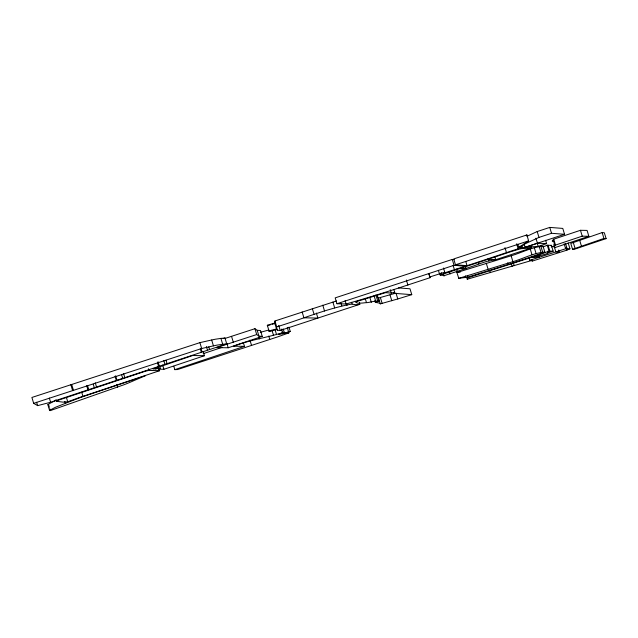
<?xml version="1.0" encoding="UTF-8"?>
<svg xmlns="http://www.w3.org/2000/svg" width="638" height="638" viewBox="0 0 638 638"><rect width="100%" height="100%" fill="white"/><g stroke="black" fill="none" stroke-linecap="round" stroke-linejoin="round"><path stroke-width="0.96" d="M454.16 259.57L452.286 259.419L335.189 297.866L336.952 303.744L346.115 303.999L355.701 301.232A158.383 15.735 -16.7 0 0 365.981 298.185L378.406 294.397A267.091 26.525 -16.7 0 0 395.424 289.062L430.004 277.705L429.007 273.543M355.813 301.814L355.829 302.101A95.692 9.506 -16.7 0 0 355.988 302.452L357.982 303.241L362.44 303.042A84.543 8.398 -16.7 0 0 364.984 302.755C369.801 302.819 374.299 300.514 379.012 301.136L377.249 295.266M352.112 304.095C353.779 304.509 361.14 305.953 359.537 302.54M360.039 304.222L280.226 330.46L277.37 330.261L276.629 329.375L274.763 323.043L274.93 320.978L336.473 300.976M274.93 320.978L276.693 326.855L276.525 328.913L269.1 331.122L269.204 331.585L276.629 329.375M378.573 297.954L377.505 297.22M380.32 303.871L397.769 298.967L396.007 293.097L378.565 298.002L380.32 303.871L378.972 303.002L375.359 302.356L374.793 300.673M552.851 241.666A55.61 5.527 -16.7 0 1 552.301 241.172L552.277 240.845A23 2.281 -16.7 0 1 552.444 240.606L553.026 240.055A24.459 2.432 -16.7 0 0 553.202 239.808L553.72 239.194L580.468 230.294L587.088 230.422L588.85 236.299L554.853 247.632L553.848 244.274M554.821 247.616A55.61 5.527 -16.7 0 1 554.063 247.05L554.039 246.723A23 2.281 -16.7 0 1 554.207 246.483L554.789 245.925A24.459 2.432 -16.7 0 0 554.964 245.678L555.483 245.072L582.231 236.164L588.85 236.299M443.498 268.008L444.75 272.203L444.327 272.944L465.269 266.237L454.049 265.288L336.952 303.744M393.917 289.7L394.675 292.22L393.558 293.281L411.765 294.652L410.003 288.783L398.503 287.913M466.777 277.538L467.279 279.221L467.758 278.12A81.895 8.134 -16.7 0 0 467.574 277.849L532.06 257.186M49.62 410.561L51.327 409.476A64.159 6.372 -16.7 0 1 55.729 407.172L79.814 397.721A123.652 12.281 -16.7 0 1 84.376 396.15L145.624 375.654L133.996 380.559A41.47 4.115 -16.7 0 1 132.138 381.404L129.339 382.601A55.331 5.495 -16.7 0 1 123.924 384.778L50.362 410.585L49.62 410.561L47.858 404.691L49.565 403.607A64.159 6.372 -16.7 0 1 53.967 401.302L55.697 400.489M116.323 380.455L226.737 343.882L224.975 338.004L222.088 338.307A82.302 8.174 -16.7 0 1 221.33 338.339L215.301 339.233A39.723 3.948 -16.7 0 0 212.749 339.751L199.909 342.638L31.9 397.458L33.662 403.336L37.626 405.632L50.609 402.259L116.323 380.455L115.063 376.26M526.908 234.928L453.722 258.94L455.484 264.81L467.024 265.655L474.473 263.263A202.82 20.145 -16.7 0 0 481.554 260.95L512.521 250.614A49.357 4.905 -16.7 0 1 517.075 249.163L518.877 248.27A77.238 7.672 -16.7 0 1 518.742 248.126L518.654 247.759A13.406 1.332 -16.7 0 1 518.957 247.424L528.599 240.853L526.908 234.928L525.919 235.637M528.599 240.853L455.484 264.81M458.69 278.391L512.904 261.668L511.142 255.79L456.896 272.522L458.786 278.375A45.386 4.506 -16.7 0 1 460.7 278.048L464.137 277.642A70.858 7.042 -16.7 0 1 464.823 277.602L467.877 277.107L511.174 263.558L543.783 252.56L544.828 252.058L543.066 246.18L542.236 246.595M439.686 273.383L440.188 275.066L470.828 264.929A248.094 24.643 -16.7 0 0 477.503 262.768L504.514 253.788A95.636 9.498 -16.7 0 1 510.839 251.675L520.688 248.732L531.39 247.943L530.888 246.268M55.937 399.603L56.439 401.278L59.358 399.866L145.273 371.276L148.877 370.399L159.628 370.702L158.87 368.19M526.932 236.291L537.196 231.538L549.765 227.415L562.788 228.412L564.55 234.29L525.098 247.305L521.222 247.887L520.72 246.204M564.55 234.29L551.527 233.293L538.958 237.416L525.265 243.748L520.066 247.472L521.214 247.887M529.046 257.784L529.803 260.304L532.499 261.014L566.911 250.152L569.941 248.804L568.179 242.926M158.176 367.504L158.679 369.187L160.377 368.429L159.628 365.909M355.813 301.806L385.615 292.651L391.277 293.097L394.675 292.22M56.463 401.286L62.779 402.107A119.059 11.827 -16.7 0 0 64.582 402.036L67.716 401.773L77.9 398.08A123.557 12.274 -16.7 0 1 81.839 396.716L159.628 370.702M573.315 242.552L602.168 232.575L604.338 232.75L606.1 238.62L574.176 249.322L572.533 249.275L570.771 243.405L573.315 242.552L575.077 248.429L572.533 249.275M575.077 248.429L603.931 238.445L606.1 238.62M478.811 264.012L477.71 264.435A73.777 7.329 -16.7 0 1 474.664 265.591L443.849 275.768A101.426 10.072 -16.7 0 0 443.45 275.552L442.07 275.209A106.45 10.575 -16.7 0 0 441.241 275.122L440.252 275.066M543.066 246.18C531.925 247.042 521.86 252.64 511.213 255.766M553.194 251.197L549.063 251.141L537.595 255.304A89.862 8.924 -16.7 0 1 533.496 256.699C526.781 258.861 548.616 254.02 547.946 252.887L550.076 252.193A52.348 5.2 -16.7 0 1 551.726 251.667L553.162 251.213L551.431 245.327L547.3 245.271L542.882 246.938M544.828 252.058C533.679 252.911 523.623 258.51 512.976 261.636M283.184 328.881L284.189 332.231L278.67 334.32L282.809 333.746L290.234 331.369L288.974 327.174M290.234 331.369L284.556 333.507L288.847 332.884L287.275 327.414M288.847 332.884L278.455 336.617A27.905 2.767 -16.7 0 1 275.01 337.757L177.531 369.546L174.828 369.641L173.823 366.284M243.461 342.981L244.466 346.33L233.66 346.203C250.016 339.839 267.553 337.526 284.189 332.231M430.012 276.9L444.75 272.203M203.179 353.691L222 347.391M158.679 369.187L163.926 369.274L204.439 355.717L203.179 351.522M262.25 336.385L258.964 336.178L256.699 334.559L216.553 347.614L228.205 347.774L262.25 336.385L260.487 330.508L257.202 330.301L254.937 328.69L225.031 338.451M174.828 369.641L244.466 346.33M276.693 326.855C301.798 319.287 326.297 308.632 352.096 303.999L351.594 302.316M524.085 243.947L525.09 247.305L538.177 246.412L546.606 243.604L545.602 240.247M532.148 257.154L539.453 257.186L538.95 255.511M467.279 279.221L531.39 260.575L529.803 260.304L565.651 248.74L569.941 248.804M525.09 247.305L537.451 243.23L546.606 243.604M531.39 247.943L495.694 259.69L486.571 261.428L478.891 263.98L478.388 262.306M33.662 403.336L201.664 348.515L214.512 345.629A39.723 3.948 -16.7 0 1 217.064 345.102L223.093 344.217A82.302 8.174 -16.7 0 0 223.85 344.185L226.737 343.882M375.359 302.356L379.012 301.136M223.164 338.587L224.975 338.004M551.288 246.93L554.079 246.037M550.634 245.582L551.431 245.327M508.287 264.467L507.776 262.784M397.769 298.967L411.765 294.652M270.233 324.886L267.442 325.707L267.338 325.244L274.763 323.043M272.083 324.327L274.866 323.506L275.608 324.391M260.296 332.342L268.821 329.998M204.439 355.717L192.74 355.502L153.072 369.027L160.377 368.429M456.896 272.522L457.023 272.506A45.386 4.506 -16.7 0 1 458.243 272.29M459.304 272.123L460.405 271.955M465.804 277.57L465.357 275.887M220.892 338.347L222.686 344.225M459.599 268.486L466.059 268.67L465.301 266.158M47.858 404.691L48.6 404.707L49.357 407.227M488.078 259.299L495.694 259.69L494.944 257.17M444.08 275.959L443.346 273.463M602.168 232.575L603.931 238.445M580.468 230.294L582.231 236.164M579.631 240.087L581.393 245.965M565.515 243.397L567.03 248.429M566.161 247.632L566.911 250.152M564.136 243.7L565.651 248.74M558.681 250.008L559.438 252.528L555.842 251.906L554.326 246.874M553.736 239.186L555.499 245.064M549.765 227.415L551.527 233.293M553.202 239.808L554.964 245.678M548.042 245.175L549.804 251.045M547.3 245.271L549.063 251.141M547.444 251.213L547.946 252.887M537.196 231.538L538.958 237.416M540.841 246.116L542.603 251.994M539.198 246.42L540.96 252.289M535.936 238.197L537.451 243.23M537.164 243.054L538.177 246.412M537.89 255.304L538.392 256.986M534.373 247.887L536.135 253.764M536.462 255.782L536.965 257.465M530.234 248.924L531.996 254.793M531.996 259.331L532.499 261.014M521.78 245.893L522.283 247.568M519.93 246.212L520.688 248.732M517.793 244.202L519.053 248.397M516.636 243.796L518.144 248.836M513.199 262.306L514.212 265.663M511.381 263.837L512.139 266.357M504.969 247.608L506.476 252.64M488.158 258.414L488.915 260.934M489.641 270.113L490.399 272.633M486.268 263.191L488.03 269.061M465.764 261.46L467.024 265.655M467.375 275.433L467.877 277.107M456.553 269.069L457.302 271.581M452.286 259.419L454.049 265.288M453.14 265.472L454.4 269.667M449.391 271.389L450.149 273.909M441.225 272.625L441.727 274.3M438.394 270.305L439.399 273.662M428.752 273.511L430.004 277.705M406.382 280.034L407.889 285.066M390.273 289.74L391.277 293.097M390.017 294.876L391.78 300.753M380.415 297.651L382.178 303.521M375.926 294.995L377.688 300.873M374.115 295.833L375.623 300.873M369.817 297.324L371.332 302.356M365.199 298.369L366.459 302.564M346.506 303.728L347.008 305.403M345.11 300.642L346.115 303.999M341.059 303.257L341.816 305.777M332.9 302.053L334.663 307.923M322.772 305.155L324.535 311.033M316.368 313.043L317.884 318.083L303.903 317.796L302.141 311.926M312.325 308.537L314.087 314.414M281.486 329.12L282.49 332.47M282.307 332.071L282.809 333.746M278.718 325.42L280.226 330.46M276.613 327.741L277.37 330.261M275.042 329.623L276.557 334.663M271.916 330.053L273.431 335.086M267.338 325.244L269.204 331.585M268.75 336.051L269.754 339.408M257.202 330.301L258.964 336.178M258.717 337.319L259.219 338.993M254.937 328.69L256.699 334.559M249.952 340.118L251.46 345.15M231.546 336.354L233.309 342.231M226.945 343.571L228.205 347.774M211.672 339.99L213.435 345.86M208.801 346.912L209.551 349.425M206.377 346.522L207.382 349.879M199.909 342.638L201.664 348.515M200.962 348.324L201.975 351.682M200.276 348.826L201.281 352.176M166.016 360.207L167.02 363.564M163.838 360.661L164.851 364.019M162.666 365.08L163.926 369.274M158.017 361.674L159.277 365.869M157.53 363.006L158.535 366.364M157.865 366.754L158.368 368.429M155.321 367.424L155.824 369.107M148.375 368.724L148.877 370.399M123.549 373.453L124.809 377.648M121.627 374.745L122.632 378.103M115.645 375.814L116.906 380.009M116.81 384.634L117.559 387.154M95.277 382.824L96.537 387.019M93.252 384.172L94.257 387.529M87.685 386.022L88.69 389.379M86.688 385.679L87.948 389.874M81.68 392.147L82.94 396.342M71.775 384.746L73.537 390.615M70.826 384.658L72.588 390.536M66.456 397.578L67.716 401.773M64.773 401.398L65.275 403.08M49.349 398.064L50.609 402.259M49.86 408.902L50.362 410.585M36.613 402.275L37.626 405.632"/></g></svg>
